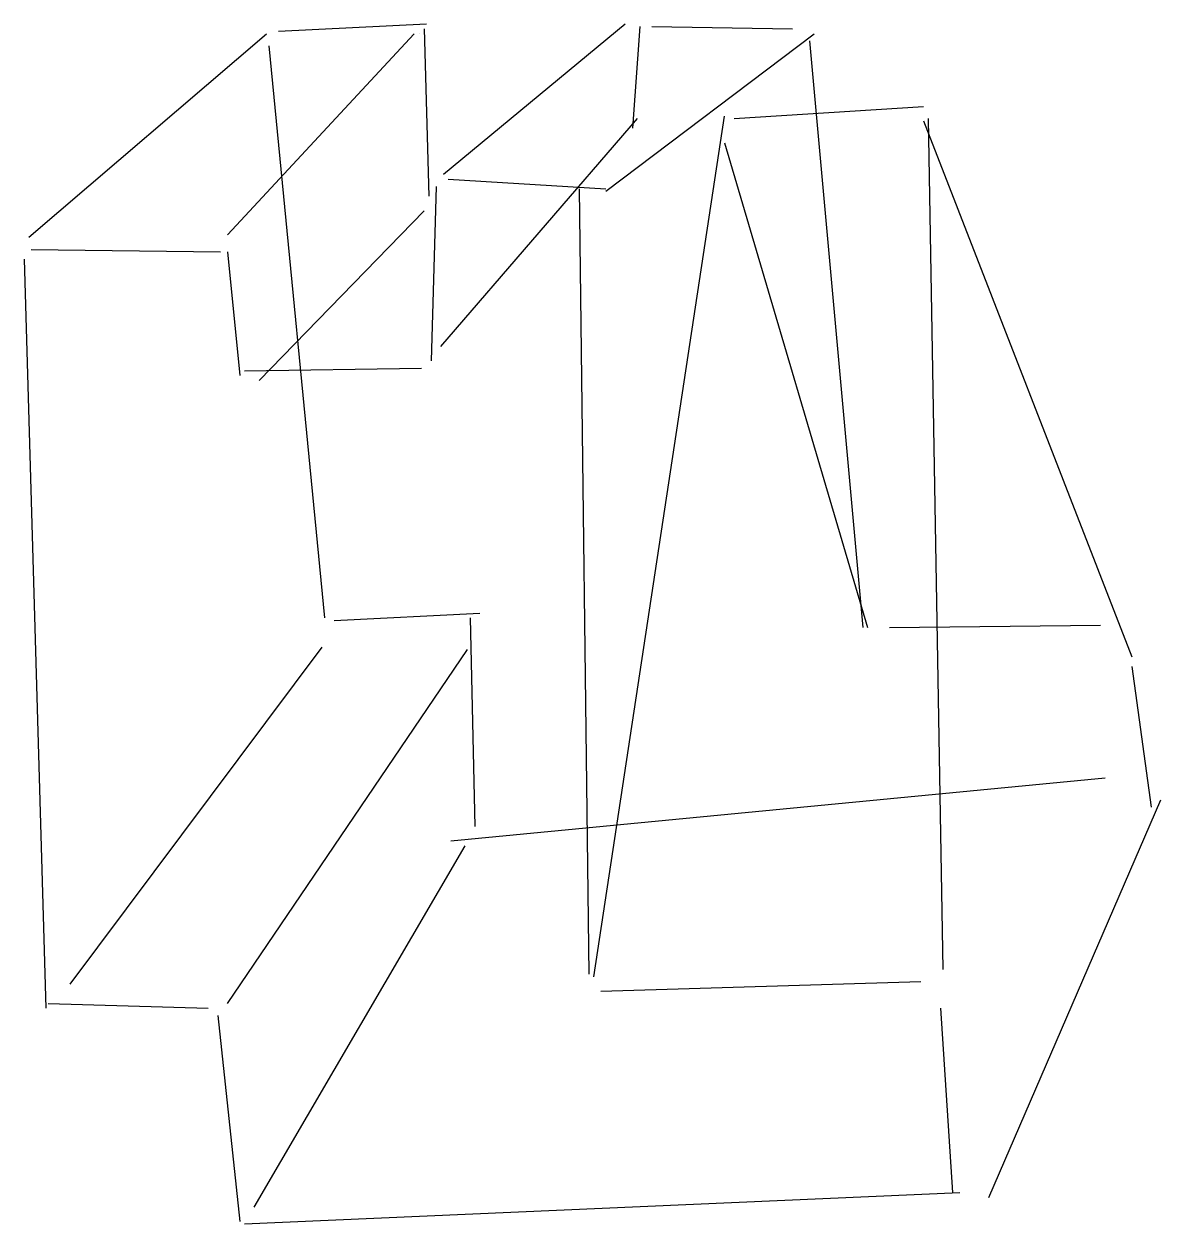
# Model space of a CAD drawing. Header units: metres. Extents: x -104 to 33, y -292 to -147.
import ezdxf

# ---------------------------------------------------------------- set-up
doc = ezdxf.new("R2010")
doc.units = ezdxf.units.M

msp = doc.modelspace()

# ---------------------------------------------------------------- linework, layer by layer
at = {"color": 0, "linetype": 'CONTINUOUS'}
for p, q in [((-73.453628, -148.364669), (-55.673186, -147.490221)), ((-55.964669, -148.073186), (-55.381703, -168.185489)), ((-53.632808, -165.562145), (-31.771609, -147.490221)), ((-30.022713, -147.781703), (-30.897161, -160.023975)), ((-28.5653, -147.781703), (-11.659306, -148.073186)), ((-103.476341, -173.140694), (-74.911041, -148.656151)), ((-79.574763, -172.849211), (-57.130599, -148.656151)), ((-56.547634, -148.656151), (-56.547634, -148.656151)), ((-34.10347, -167.602524), (-9.035962, -148.656151)), ((-9.618927, -149.530599), (-3.206309, -220.069401)), ((-74.619558, -150.113565), (-67.915457, -218.90347)), ((-35.560883, -262.042902), (-19.82082, -158.566562)), ((-18.65489, -158.858044), (4.080757, -157.400631)), ((-53.92429, -186.257413), (-30.314196, -158.858044)), ((4.080757, -159.149527), (29.148265, -223.567192)), ((4.663722, -158.858044), (6.412618, -261.168454)), ((-19.82082, -161.772871), (-2.623344, -220.069401)), ((-54.507256, -167.019558), (-55.090221, -188.006309)), ((-53.049842, -166.14511), (-34.10347, -167.311041)), ((-37.309779, -167.311041), (-36.143849, -261.75142)), ((-75.785489, -190.33817), (-55.964669, -169.934385)), ((-104.059306, -175.764038), (-101.435962, -265.832177)), ((-103.184858, -174.598107), (-80.449211, -174.88959)), ((-79.574763, -174.88959), (-78.11735, -189.755205)), ((-77.534385, -189.17224), (-56.256151, -188.880757)), ((-66.749527, -219.194953), (-49.260568, -218.320505)), ((-50.426498, -218.90347), (-49.843533, -243.970978)), ((0, -220.069401), (25.358991, -219.777918)), ((-98.521136, -262.91735), (-68.20694, -222.401262)), ((-79.574763, -265.249211), (-50.717981, -222.692744)), ((29.148265, -224.733123), (31.480126, -241.639117)), ((-52.75836, -245.719874), (25.941956, -238.141325)), ((11.950789, -288.567823), (32.646057, -240.764669)), ((-76.368454, -289.733754), (-51.009464, -246.302839)), ((-34.686435, -263.791798), (3.789274, -262.625868)), ((-101.144479, -265.249211), (-81.906625, -265.832177)), ((-80.740694, -266.706625), (-78.11735, -291.48265)), ((6.121136, -265.832177), (7.578549, -287.984858)), ((-77.534385, -291.774132), (8.452997, -287.984858))]:
    msp.add_line(p, q, dxfattribs=at)

doc.saveas('drawing.dxf')
